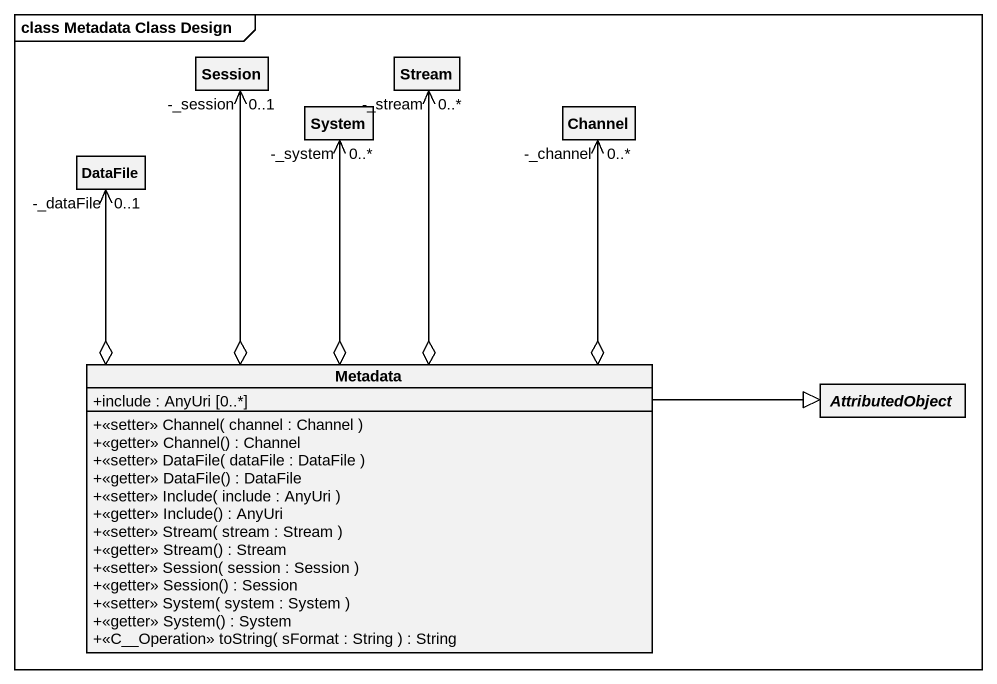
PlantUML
@startuml
mainframe class Metadata Class Design
hide circle
hide empty members
skinparam classAttributeIconSize 0
class Session
class System
class Stream
class Channel
class DataFile
class Metadata {
  +include : AnyUri [0..*]
  +<<setter>> Channel( channel : Channel )
  +<<getter>> Channel() : Channel
  +<<setter>> DataFile( dataFile : DataFile )
  +<<getter>> DataFile() : DataFile
  +<<setter>> Include( include : AnyUri )
  +<<getter>> Include() : AnyUri
  +<<setter>> Stream( stream : Stream )
  +<<getter>> Stream() : Stream
  +<<setter>> Session( session : Session )
  +<<getter>> Session() : Session
  +<<setter>> System( system : System )
  +<<getter>> System() : System
  +<<C__Operation>> toString( sFormat : String ) : String
}
abstract class AttributedObject
Metadata o-up-> "-_session\n0..1" Session
Metadata o-up-> "-_system\n0..*" System
Metadata o-up-> "-_stream\n0..*" Stream
Metadata o-up-> "-_channel\n0..*" Channel
Metadata o-up-> "-_dataFile\n0..1" DataFile
Metadata -right-|> AttributedObject
@enduml
